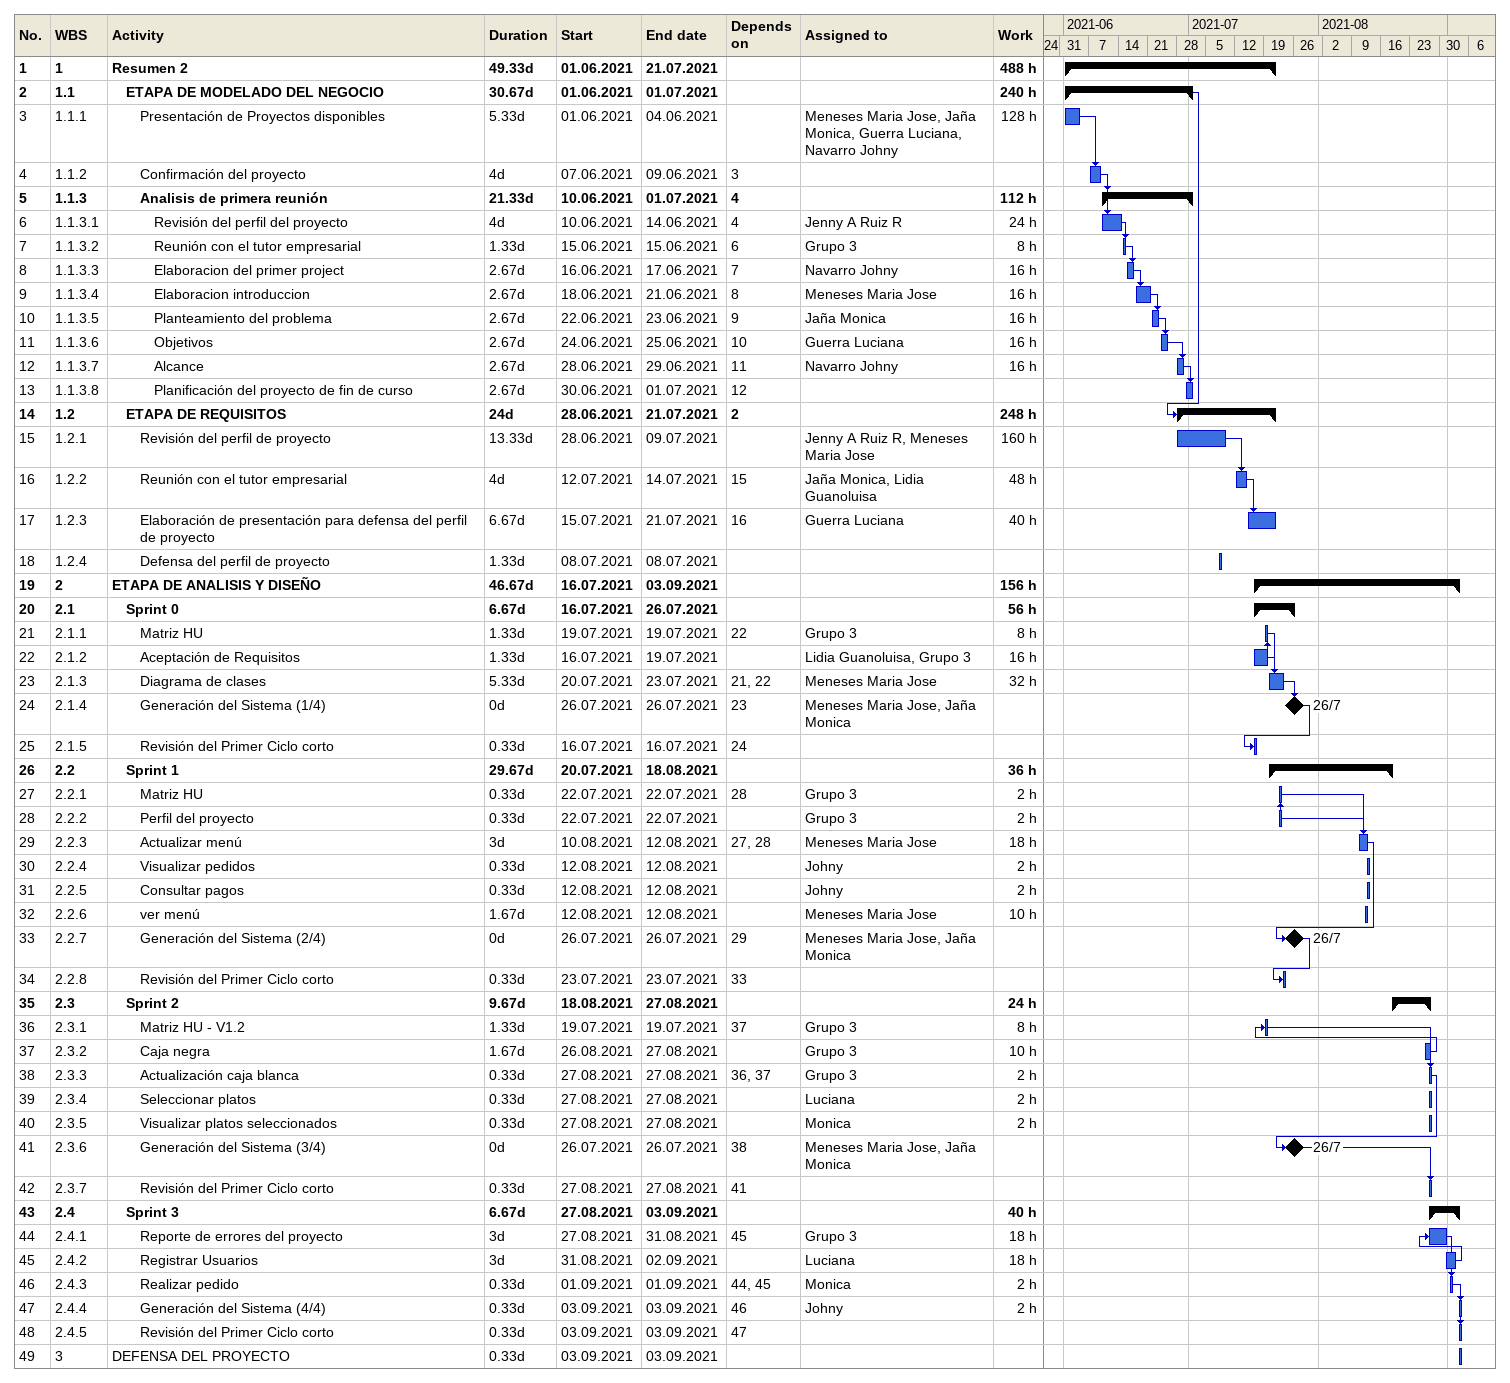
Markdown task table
| ID | WBS | Task | Duration | Start | Finish | Predecessors | Resources | Work (h) |
|---|---|---|---|---|---|---|---|---|
| 1 | 1 | **Resumen 2** | 49.33d | 2021-06-01 | 2021-07-21 |  |  | 488 |
| 2 | 1.1 | **ETAPA DE MODELADO DEL NEGOCIO** | 30.67d | 2021-06-01 | 2021-07-01 |  |  | 240 |
| 3 | 1.1.1 | Presentación de Proyectos disponibles | 5.33d | 2021-06-01 | 2021-06-04 |  | Meneses Maria Jose, Jaña Monica, Guerra Luciana, Navarro Johny | 128 |
| 4 | 1.1.2 | Confirmación del proyecto | 4d | 2021-06-07 | 2021-06-09 | 3 |  |  |
| 5 | 1.1.3 | **Analisis de primera reunión** | 21.33d | 2021-06-10 | 2021-07-01 | 4 |  | 112 |
| 6 | 1.1.3.1 | Revisión del perfil del proyecto | 4d | 2021-06-10 | 2021-06-14 | 4 | Jenny A Ruiz R | 24 |
| 7 | 1.1.3.2 | Reunión con el tutor empresarial | 1.33d | 2021-06-15 | 2021-06-15 | 6 | Grupo 3 | 8 |
| 8 | 1.1.3.3 | Elaboracion del primer project | 2.67d | 2021-06-16 | 2021-06-17 | 7 | Navarro Johny | 16 |
| 9 | 1.1.3.4 | Elaboracion introduccion | 2.67d | 2021-06-18 | 2021-06-21 | 8 | Meneses Maria Jose | 16 |
| 10 | 1.1.3.5 | Planteamiento del problema | 2.67d | 2021-06-22 | 2021-06-23 | 9 | Jaña Monica | 16 |
| 11 | 1.1.3.6 | Objetivos | 2.67d | 2021-06-24 | 2021-06-25 | 10 | Guerra Luciana | 16 |
| 12 | 1.1.3.7 | Alcance | 2.67d | 2021-06-28 | 2021-06-29 | 11 | Navarro Johny | 16 |
| 13 | 1.1.3.8 | Planificación del proyecto de fin de curso | 2.67d | 2021-06-30 | 2021-07-01 | 12 |  |  |
| 14 | 1.2 | **ETAPA DE REQUISITOS** | 24d | 2021-06-28 | 2021-07-21 | 2 |  | 248 |
| 15 | 1.2.1 | Revisión del perfil de proyecto | 13.33d | 2021-06-28 | 2021-07-09 |  | Jenny A Ruiz R, Meneses Maria Jose | 160 |
| 16 | 1.2.2 | Reunión con el tutor empresarial | 4d | 2021-07-12 | 2021-07-14 | 15 | Jaña Monica, Lidia Guanoluisa | 48 |
| 17 | 1.2.3 | Elaboración de presentación para defensa del perfil de proyecto | 6.67d | 2021-07-15 | 2021-07-21 | 16 | Guerra Luciana | 40 |
| 18 | 1.2.4 | Defensa del perfil de proyecto | 1.33d | 2021-07-08 | 2021-07-08 |  |  |  |
| 19 | 2 | **ETAPA DE ANALISIS Y DISEÑO** | 46.67d | 2021-07-16 | 2021-09-03 |  |  | 156 |
| 20 | 2.1 | **Sprint 0** | 6.67d | 2021-07-16 | 2021-07-26 |  |  | 56 |
| 21 | 2.1.1 | Matriz HU | 1.33d | 2021-07-19 | 2021-07-19 | 22 | Grupo 3 | 8 |
| 22 | 2.1.2 | Aceptación de Requisitos | 1.33d | 2021-07-16 | 2021-07-19 |  | Lidia Guanoluisa, Grupo 3 | 16 |
| 23 | 2.1.3 | Diagrama de clases | 5.33d | 2021-07-20 | 2021-07-23 | 21, 22 | Meneses Maria Jose | 32 |
| 24 | 2.1.4 | Generación del Sistema (1/4) | 0d | 2021-07-26 | 2021-07-26 | 23 | Meneses Maria Jose, Jaña Monica |  |
| 25 | 2.1.5 | Revisión del Primer Ciclo corto | 0.33d | 2021-07-16 | 2021-07-16 | 24 |  |  |
| 26 | 2.2 | **Sprint 1** | 29.67d | 2021-07-20 | 2021-08-18 |  |  | 36 |
| 27 | 2.2.1 | Matriz HU | 0.33d | 2021-07-22 | 2021-07-22 | 28 | Grupo 3 | 2 |
| 28 | 2.2.2 | Perfil del proyecto | 0.33d | 2021-07-22 | 2021-07-22 |  | Grupo 3 | 2 |
| 29 | 2.2.3 | Actualizar menú | 3d | 2021-08-10 | 2021-08-12 | 27, 28 | Meneses Maria Jose | 18 |
| 30 | 2.2.4 | Visualizar pedidos | 0.33d | 2021-08-12 | 2021-08-12 |  | Johny | 2 |
| 31 | 2.2.5 | Consultar pagos | 0.33d | 2021-08-12 | 2021-08-12 |  | Johny | 2 |
| 32 | 2.2.6 | ver menú | 1.67d | 2021-08-12 | 2021-08-12 |  | Meneses Maria Jose | 10 |
| 33 | 2.2.7 | Generación del Sistema (2/4) | 0d | 2021-07-26 | 2021-07-26 | 29 | Meneses Maria Jose, Jaña Monica |  |
| 34 | 2.2.8 | Revisión del Primer Ciclo corto | 0.33d | 2021-07-23 | 2021-07-23 | 33 |  |  |
| 35 | 2.3 | **Sprint 2** | 9.67d | 2021-08-18 | 2021-08-27 |  |  | 24 |
| 36 | 2.3.1 | Matriz HU - V1.2 | 1.33d | 2021-07-19 | 2021-07-19 | 37 | Grupo 3 | 8 |
| 37 | 2.3.2 | Caja negra | 1.67d | 2021-08-26 | 2021-08-27 |  | Grupo 3 | 10 |
| 38 | 2.3.3 | Actualización caja blanca | 0.33d | 2021-08-27 | 2021-08-27 | 36, 37 | Grupo 3 | 2 |
| 39 | 2.3.4 | Seleccionar platos | 0.33d | 2021-08-27 | 2021-08-27 |  | Luciana | 2 |
| 40 | 2.3.5 | Visualizar platos seleccionados | 0.33d | 2021-08-27 | 2021-08-27 |  | Monica | 2 |
| 41 | 2.3.6 | Generación del Sistema (3/4) | 0d | 2021-07-26 | 2021-07-26 | 38 | Meneses Maria Jose, Jaña Monica |  |
| 42 | 2.3.7 | Revisión del Primer Ciclo corto | 0.33d | 2021-08-27 | 2021-08-27 | 41 |  |  |
| 43 | 2.4 | **Sprint 3** | 6.67d | 2021-08-27 | 2021-09-03 |  |  | 40 |
| 44 | 2.4.1 | Reporte de errores del proyecto | 3d | 2021-08-27 | 2021-08-31 | 45 | Grupo 3 | 18 |
| 45 | 2.4.2 | Registrar Usuarios | 3d | 2021-08-31 | 2021-09-02 |  | Luciana | 18 |
| 46 | 2.4.3 | Realizar pedido | 0.33d | 2021-09-01 | 2021-09-01 | 44, 45 | Monica | 2 |
| 47 | 2.4.4 | Generación del Sistema (4/4) | 0.33d | 2021-09-03 | 2021-09-03 | 46 | Johny | 2 |
| 48 | 2.4.5 | Revisión del Primer Ciclo corto | 0.33d | 2021-09-03 | 2021-09-03 | 47 |  |  |
| 49 | 3 | DEFENSA DEL PROYECTO | 0.33d | 2021-09-03 | 2021-09-03 |  |  |  |
